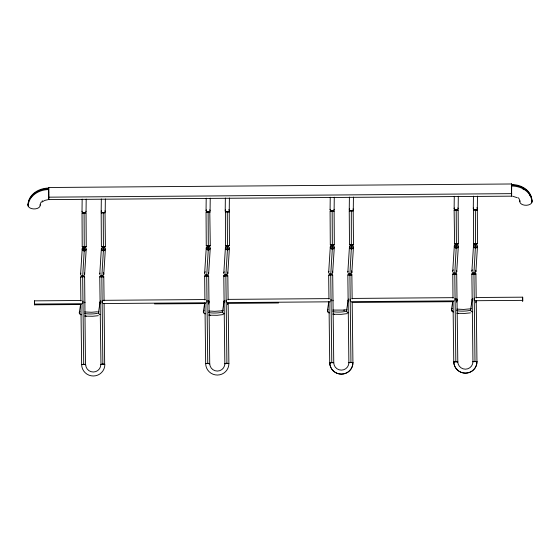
<?xml version="1.0" encoding="UTF-8"?>
<svg xmlns="http://www.w3.org/2000/svg" width="560" height="560" viewBox="0 0 560 560"><rect width="100%" height="100%" fill="white"/><g stroke="black" fill="none" stroke-linecap="round" stroke-linejoin="round"><path stroke-width="0.84" d="M334.033 209.293A2.016 1.204 0.7 0 1 332.157 210.833L332.353 248.171L330.736 274.708L331.793 362.404L333.753 362.719A7.567 7.462 8.7 0 0 341.411 370.125A7.567 7.462 8.7 0 0 348.88 362.607L352.919 362.572A11.592 11.431 8.7 0 1 341.453 374.129A11.592 11.431 8.7 0 1 329.728 362.782L328.986 301.707M48.867 193.648L48.741 199.675L48.65 187.502L511.525 183.981L511.665 186.627L511.588 196.154L48.72 199.605M511.63 196.147L511.525 183.981L511.462 184.702M81.2 304.521L34.44 304.836L34.412 300.853L81.165 300.496M522.669 297.178L522.69 301.161L522.669 297.178L475.902 297.493M85.96 211.176A2.016 1.204 0.7 0 1 84.077 212.723L84.273 250.054L82.656 276.591L83.713 364.294L85.68 364.609A7.567 7.462 8.7 0 0 93.331 372.015A7.567 7.462 8.7 0 0 100.807 364.49C101.521 364.014 105.063 363.881 104.524 364.63M103.243 212.576L103.432 249.907L101.822 276.444L102.872 364.147L104.839 364.462A11.599 11.438 8.7 0 1 93.38 375.991A11.599 11.438 8.7 0 1 81.648 364.637L80.92 304.451M208.117 211.778L208.313 249.116L206.696 275.646L207.753 363.349L209.72 363.664A7.567 7.462 8.7 0 0 217.371 371.07A7.567 7.462 8.7 0 0 224.847 363.545L228.879 363.517L228.158 303.331M227.276 211.631L227.472 248.969L225.855 275.506L226.912 363.202L228.879 363.517A11.599 11.438 8.7 0 1 217.42 375.053A11.599 11.438 8.7 0 1 205.681 363.692L204.96 303.506M351.316 210.686L351.337 244.881M456.197 209.888L456.407 244.076L454.608 244.034L454.125 210.077L458.157 210.049M475.356 209.741L475.566 243.936L473.501 243.845L473.48 209.881M82.012 211.526L82.159 199.122M86.044 211.498L86.198 199.094M101.171 211.386L101.325 198.975M105.203 211.351L105.357 198.947M206.052 210.588L206.199 198.177M210.084 210.553L210.231 198.149M225.211 210.441L225.358 198.03M229.243 210.406L229.397 198.002M330.085 209.643L330.239 197.232M334.124 209.615L334.271 197.204M349.251 209.496L349.398 197.092M353.283 209.468L353.437 197.057M454.125 208.698L454.279 196.294M458.157 208.67L458.311 196.259M473.284 208.551L473.438 196.147M477.323 208.523L477.47 196.112M79.751 313.572A11.592 1.897 -0.7 0 1 79.338 313.026L79.331 312.606A11.592 1.897 -0.7 0 0 79.744 313.152M203.574 312.473A11.592 1.897 -0.7 0 1 203.378 312.081L203.371 311.661A11.592 1.897 -0.7 0 0 203.567 312.06M327.824 311.682A11.592 1.897 -0.7 0 1 327.418 311.136L327.411 310.723A11.592 1.897 -0.7 0 0 327.824 311.262M452.165 310.884A11.592 1.897 -0.7 0 1 451.458 310.191L451.451 309.778A11.592 1.897 -0.7 0 0 451.64 310.17M40.11 204.813A6.09 3.64 0.7 0 1 35.245 208.887A6.09 3.64 0.7 0 1 28.161 206.094L28.098 204.596A6.09 3.64 0.7 0 1 28.28 204.169M511.518 184.513L511.56 183.981M83.489 250.789L83.538 246.904L82.46 246.764M84.987 250.775L85.036 246.897L86.254 246.792L86.044 212.877L82.012 212.905L85.995 212.898M102.648 250.642L102.697 246.764L101.633 246.617M104.146 250.628L104.195 246.75L105.413 246.645L105.042 212.688M207.529 249.844L207.578 245.966L206.262 245.882L206.045 211.96L210.084 211.932L209.727 211.876M209.027 249.837L209.076 245.952L210.294 245.847L209.783 211.876M226.688 249.697L226.737 245.819L225.421 245.735L225.407 211.764M228.186 249.69L228.235 245.805L229.453 245.7L229.243 211.785L228.76 211.722M331.569 248.899C332.08 247.163 331.212 244.517 330.673 244.867M333.067 248.892L333.109 245.007L334.327 244.902L334.117 210.987M350.728 248.759L350.777 244.874L349.489 244.804L349.244 210.868L349.657 210.798M352.226 248.745L352.275 244.867L353.493 244.762L353.192 210.812M455.609 247.961L455.651 244.076M457.107 247.947L457.149 244.069L458.367 243.964L458.157 210.042L454.125 210.077M474.768 247.814L474.81 243.929M476.266 247.8L476.308 243.922L477.526 243.817L477.316 209.902L476.84 209.832M531.636 200.445A6.09 3.64 0.7 0 1 531.846 200.872L531.888 202.37A6.09 3.64 0.7 0 1 524.65 205.191A6.09 3.64 0.7 0 1 519.974 200.767M80.64 273.84L82.215 248.717M86.198 249.34L84.623 274.463M99.799 273.693L101.374 248.57M105.364 249.2L103.782 274.316M204.673 272.895L206.255 247.772M210.238 248.402L208.663 273.518M223.839 272.748L225.414 247.625M229.397 248.255L227.822 273.371M328.713 271.95L330.295 246.834M334.278 247.457L332.696 272.573M347.879 271.803L349.454 246.687M353.437 247.31L351.862 272.433M452.753 271.005L454.335 245.889M458.318 246.512L456.736 271.635M471.912 270.865L473.494 245.742M477.477 246.365L475.902 271.488M48.587 188.223L48.65 187.502L48.86 192.906M34.412 300.853L34.44 304.836M79.345 312.522L80.528 304.773M98.504 312.382L100.079 302.071M203.385 311.584L204.694 302.981M208.614 304.052L208.95 301.826M222.544 311.437L224.119 301.126M227.661 304.647L227.885 303.163M327.418 310.639L328.734 302.036M346.584 310.492L348.152 300.188M451.458 309.694L452.641 301.945M456.694 302.169L457.03 299.936M470.617 309.547L472.192 299.243M475.741 302.764L475.965 301.28M85.47 364.749L84.623 276.906L83.86 276.647L80.591 276.969L80.878 301.014M103.362 276.962C103.11 275.541 94.864 277.529 103.789 276.759L104.076 300.839M225.519 363.797L224.847 363.545L223.79 275.849L224.49 275.597L227.822 275.814L228.116 299.894M332.381 275.191C333.172 274.428 328.069 274.505 329.035 275.247M352.149 298.949L351.855 274.841L351.435 275.072M472.346 274.176L471.87 273.987L475.902 273.931L471.87 273.987L472.955 361.732M80.955 277.13C79.653 276.416 85.365 276.297 84.308 277.081M328.958 299.124L328.671 275.051L332.15 274.792L332.703 275.023L333.753 362.719L329.728 362.782A11.599 11.438 8.7 0 0 341.46 374.108A11.599 11.438 8.7 0 0 352.919 362.572L352.191 302.386M349.265 362.803L348.88 362.607L347.83 274.904L351.834 274.813L351.239 275.114M352.604 362.747L352.919 362.572L350 362.306M471.87 273.959L472.423 274.19M476.224 300.587L476.952 361.627A11.599 11.438 8.7 0 1 465.493 373.163A11.599 11.438 8.7 0 1 453.761 361.809L453.04 301.623M453.775 361.774A11.592 11.431 8.7 0 0 465.5 373.121A11.592 11.431 8.7 0 0 476.952 361.599L472.92 361.662A7.567 7.462 8.7 0 1 465.451 369.18A7.567 7.462 8.7 0 1 457.793 361.774L453.761 361.809L457.758 361.704L457.352 361.977M208.621 276.024L204.645 275.961L208.663 275.961L209.72 363.664L209.272 363.867M456.701 274.134L457.793 361.774L457.17 362.012M229.243 211.785L225.232 211.827L229.243 211.785L228.613 211.715M349.797 210.791L349.244 210.868L352.982 210.791M41.909 202.09L44.695 200.431L47.817 199.717M103.789 276.759L103.159 276.997M85.505 364.735C84.231 363.475 78.778 365.47 83.713 364.294M224.273 276.066L223.79 275.849L227.822 275.821M104.664 364.588L104.104 303.415M347.83 274.904L351.862 274.876M330.239 362.971L329.728 362.782L331.793 362.404M42.105 200.998L42.469 200.739M101.171 212.751L101.584 212.688M334.033 210.959L330.085 211.015L330.295 244.93L332.556 245.021M86.24 246.778L83.538 246.904M104.965 246.582L105.413 246.645L102.697 246.764M210.077 211.932L206.269 212.002M206.255 245.868L208.516 245.966M210.21 245.819L208.705 245.959M228.235 245.805L225.414 245.728L225.939 245.651M229.439 245.693L227.297 245.819M334.117 210.987L330.309 211.064M334.019 244.846L331.611 245.021M349.482 244.769L351.148 244.881M353.045 244.692L353.493 244.755L350.777 244.874M477.316 209.895L473.312 209.944L477.309 209.909L476.686 209.825M454.335 243.985L457.149 244.069M476.308 243.922L473.494 243.845L474.019 243.768M225.421 245.721L225.967 245.651M473.494 243.838L474.047 243.761M104.195 246.75L101.381 246.673L101.171 212.758L104.902 212.674M353.234 210.868L349.244 210.868M209.09 363.902C211.274 362.495 201.264 364.336 207.753 363.349M349.51 362.369L349.02 362.726M85.036 246.897L82.215 246.82L82.593 246.75M223.286 314.552L217.119 315.301L209.972 315.196M347.326 313.607L341.159 314.356L334.012 314.251M222.04 310.702L221.459 310.814M345.8 309.813L344.162 310.079M469.833 308.875L463.701 309.435L456.799 309.127M97.419 311.759L91.581 312.27L84.686 311.955M98.294 315.693L92.61 316.26L85.932 316.141M470.414 312.865L464.73 313.432L458.052 313.306M221.151 310.87L214.704 311.339L208.726 311.017M105.147 212.758L101.171 212.758L101.717 212.681M343.791 310.121L344.372 310.051M343.987 310.1L332.759 310.072M102.872 364.147L100.807 364.49L101.185 364.686M226.912 363.202L224.847 363.545L225.4 363.776M476.952 361.627L474.215 361.347L473.053 361.788M209.076 245.952L208.138 245.966M333.109 245.007L332.745 245.021M352.275 244.867L351.904 244.874M456.407 244.076L458.255 243.929M475.566 243.936L477.421 243.782M205.191 299.551L102.935 300.328M329.231 298.606L227.843 299.376M453.264 297.661L351.883 298.431M227.878 303.408L278.558 302.96M351.918 302.463L453.299 301.693M48.86 197.169L511.735 193.648M34.489 304.066L82.103 303.709M103.005 303.548L206.129 302.764M227.038 302.603L330.169 301.819M351.078 301.658L454.209 300.874M475.111 300.72L522.725 300.356M154.518 303.905L205.226 303.576M227.108 245.819L226.737 245.819M207.942 245.966L207.578 245.966M512.554 196.189L517.37 197.757M456.813 313.187L457.835 313.292M332.773 314.132L333.795 314.23M208.733 315.077L209.755 315.175M84.693 316.015L85.715 316.12M457.625 313.271L458.241 313.327M333.585 314.216L334.208 314.265M209.545 315.161L210.168 315.21M85.505 316.099L86.128 316.155M82.033 212.919L82.215 246.82M224.343 276.08L223.79 275.849M330.274 362.978L329.721 362.747M100.968 364.63L99.75 276.794M452.767 274.197L452.998 298.179M204.652 276.052L204.918 300.069M474.222 298.088L474.25 300.216M82.943 301.063L82.971 303.198M455.063 298.354L455.084 300.048M350.182 299.152L350.21 300.846M331.023 299.299L331.051 300.993M226.149 300.097L226.17 301.791M206.983 300.244L207.011 301.938M102.109 301.042L102.13 302.729M475.902 273.931L476.189 298.004M474.992 361.312L473.935 273.28L475.566 244.174M455.826 361.459L454.776 273.427L456.407 244.314M350.952 362.257L349.895 274.225L351.526 245.112M84.077 212.723A2.016 1.204 0.7 0 1 82.068 211.204M84.231 273.014A2.016 1.89 3.6 0 1 84.056 275.499A2.016 1.89 3.6 0 1 81.396 275.632A2.016 1.89 3.6 0 1 80.885 273.182M85.925 248.052A2.016 1.89 3.6 0 1 85.477 250.509A2.016 1.89 3.6 0 1 82.817 250.383A2.016 1.89 3.6 0 1 82.586 247.898M104.958 210.805A2.016 1.204 0.7 0 1 104.391 212.345A2.016 1.204 0.7 0 1 101.752 212.205A2.016 1.204 0.7 0 1 101.584 210.623M103.271 272.734A2.016 1.89 3.6 0 1 103.306 275.261A2.016 1.89 3.6 0 1 100.632 275.541A2.016 1.89 3.6 0 1 100.03 273.077M104.951 247.73A2.016 1.89 3.6 0 1 104.811 250.215A2.016 1.89 3.6 0 1 102.151 250.383A2.016 1.89 3.6 0 1 101.619 247.933M100.373 303.401A2.016 1.988 8.7 0 1 100.716 300.867M100.583 314.643A2.016 1.988 8.7 0 1 98.882 311.458M79.737 313.362A11.599 1.897 -0.7 0 1 79.324 312.816M81.473 314.79A2.016 1.988 8.7 0 1 79.982 311.325M98.483 312.669A7.567 1.239 -0.7 0 1 93.128 313.887A7.567 1.239 -0.7 0 1 84.749 313.516M84.889 302.078A2.016 1.988 8.7 0 1 84.917 302.771M332.157 210.833A2.016 1.204 0.7 0 1 330.148 209.321M332.311 271.124A2.016 1.89 3.6 0 1 332.129 273.609A2.016 1.89 3.6 0 1 329.476 273.749A2.016 1.89 3.6 0 1 328.965 271.299M334.005 246.169A2.016 1.89 3.6 0 1 333.557 248.619A2.016 1.89 3.6 0 1 330.89 248.5A2.016 1.89 3.6 0 1 330.659 246.015M353.038 208.915A2.016 1.204 0.7 0 1 352.471 210.455A2.016 1.204 0.7 0 1 349.832 210.315A2.016 1.204 0.7 0 1 349.664 208.733M351.351 270.844A2.016 1.89 3.6 0 1 351.386 273.371A2.016 1.89 3.6 0 1 348.705 273.651A2.016 1.89 3.6 0 1 348.103 271.187M353.031 245.84A2.016 1.89 3.6 0 1 352.884 248.332A2.016 1.89 3.6 0 1 350.231 248.493A2.016 1.89 3.6 0 1 349.692 246.05M348.446 301.518A2.016 1.988 8.7 0 1 348.796 298.984M348.663 312.76A2.016 1.988 8.7 0 1 346.962 309.575M327.817 311.472A11.599 1.897 -0.7 0 1 327.404 310.926M329.546 312.9A2.016 1.988 8.7 0 1 328.062 309.435M346.563 310.786A7.567 1.239 -0.7 0 1 341.201 311.997A7.567 1.239 -0.7 0 1 332.829 311.626M332.962 300.188A2.016 1.988 8.7 0 1 332.99 300.881M209.664 209.846A2.016 1.204 0.7 0 1 209.454 211.456A2.016 1.204 0.7 0 1 206.752 211.477A2.016 1.204 0.7 0 1 206.402 209.874M208.6 272.692A2.016 1.89 3.6 0 1 207.508 274.932A2.016 1.89 3.6 0 1 204.974 274.218A2.016 1.89 3.6 0 1 205.345 271.768M209.979 247.128A2.016 1.89 3.6 0 1 208.383 249.97A2.016 1.89 3.6 0 1 206.395 247.331M228.76 209.657A2.016 1.204 0.7 0 1 228.732 211.239A2.016 1.204 0.7 0 1 226.107 211.421A2.016 1.204 0.7 0 1 225.407 209.888M227.556 272.104A2.016 1.89 3.6 0 1 227.045 274.575A2.016 1.89 3.6 0 1 224.357 274.337A2.016 1.89 3.6 0 1 224.301 271.817M229.32 247.359A2.016 1.89 3.6 0 1 228.291 249.648A2.016 1.89 3.6 0 1 225.722 248.969A2.016 1.89 3.6 0 1 226.086 246.505M224.406 302.463A2.016 1.988 8.7 0 1 224.329 300.468M224.623 313.698A2.016 1.988 8.7 0 1 222.565 311.297M222.698 310.891A2.016 1.988 8.7 0 1 223.216 310.205M203.56 312.263A11.599 1.897 -0.7 0 1 203.364 311.871M205.464 313.845A2.016 1.988 8.7 0 1 203.637 310.849M203.896 310.506A2.016 1.988 8.7 0 1 204.225 310.219M222.523 311.724A7.567 1.239 -0.7 0 1 216.93 312.956A7.567 1.239 -0.7 0 1 208.516 312.508M208.656 300.496A2.016 1.988 8.7 0 1 208.74 302.484M511.637 185.185A20.566 16.485 -1.6 0 1 532 201.621M511.658 186.039A20.44 16.38 -1.6 0 1 531.888 202.37M518.35 197.799A8.386 6.72 -1.6 0 1 519.344 199.353M519.554 199.913A8.386 6.72 -1.6 0 1 519.82 201.649M529.375 194.327A19.747 15.827 -1.6 0 1 529.669 194.852M529.928 195.391A19.747 15.827 -1.6 0 1 530.166 195.93M523.096 189.35A19.747 15.827 -1.6 0 1 523.67 189.693M511.616 184.541A20.44 16.38 -1.6 0 1 531.846 200.872M457.744 207.963A2.016 1.204 0.7 0 1 457.534 209.566A2.016 1.204 0.7 0 1 454.832 209.587A2.016 1.204 0.7 0 1 454.482 207.984M456.68 270.802A2.016 1.89 3.6 0 1 455.588 273.042A2.016 1.89 3.6 0 1 453.047 272.328A2.016 1.89 3.6 0 1 453.425 269.885M457.912 245.042A2.016 1.89 3.6 0 1 457.821 247.478A2.016 1.89 3.6 0 1 455.238 247.779A2.016 1.89 3.6 0 1 454.468 245.441M476.84 207.767A2.016 1.204 0.7 0 1 476.812 209.349A2.016 1.204 0.7 0 1 474.187 209.531A2.016 1.204 0.7 0 1 473.487 207.998M475.636 270.214A2.016 1.89 3.6 0 1 475.118 272.692A2.016 1.89 3.6 0 1 472.43 272.454A2.016 1.89 3.6 0 1 472.381 269.927M477.4 245.469A2.016 1.89 3.6 0 1 476.371 247.758A2.016 1.89 3.6 0 1 473.802 247.079A2.016 1.89 3.6 0 1 474.166 244.622M472.486 300.573A2.016 1.988 8.7 0 1 472.409 298.585M472.696 311.815A2.016 1.988 8.7 0 1 471.296 308.315M452.151 310.681A11.599 1.897 -0.7 0 1 451.85 310.534M451.633 310.38A11.599 1.897 -0.7 0 1 451.444 309.988M453.537 311.962A2.016 1.988 8.7 0 1 452.305 308.336M470.603 309.841A7.567 1.239 -0.7 0 1 465.01 311.066A7.567 1.239 -0.7 0 1 456.596 310.618M456.736 298.606A2.016 1.988 8.7 0 1 456.82 300.594M28 205.352A20.566 16.485 -2.5 0 1 48.762 188.706M28.098 204.596A20.44 16.38 -2.5 0 1 48.727 188.055M40.18 205.254A8.386 6.72 -2.5 0 1 40.481 203.511M40.712 202.951A8.386 6.72 -2.5 0 1 41.342 201.887M31.416 196.994A19.747 15.827 -2.5 0 1 31.787 196.49M28.161 206.094A20.44 16.38 -2.5 0 1 48.79 189.56M452.725 274.078L456.715 274.015L452.753 274.043"/></g></svg>
